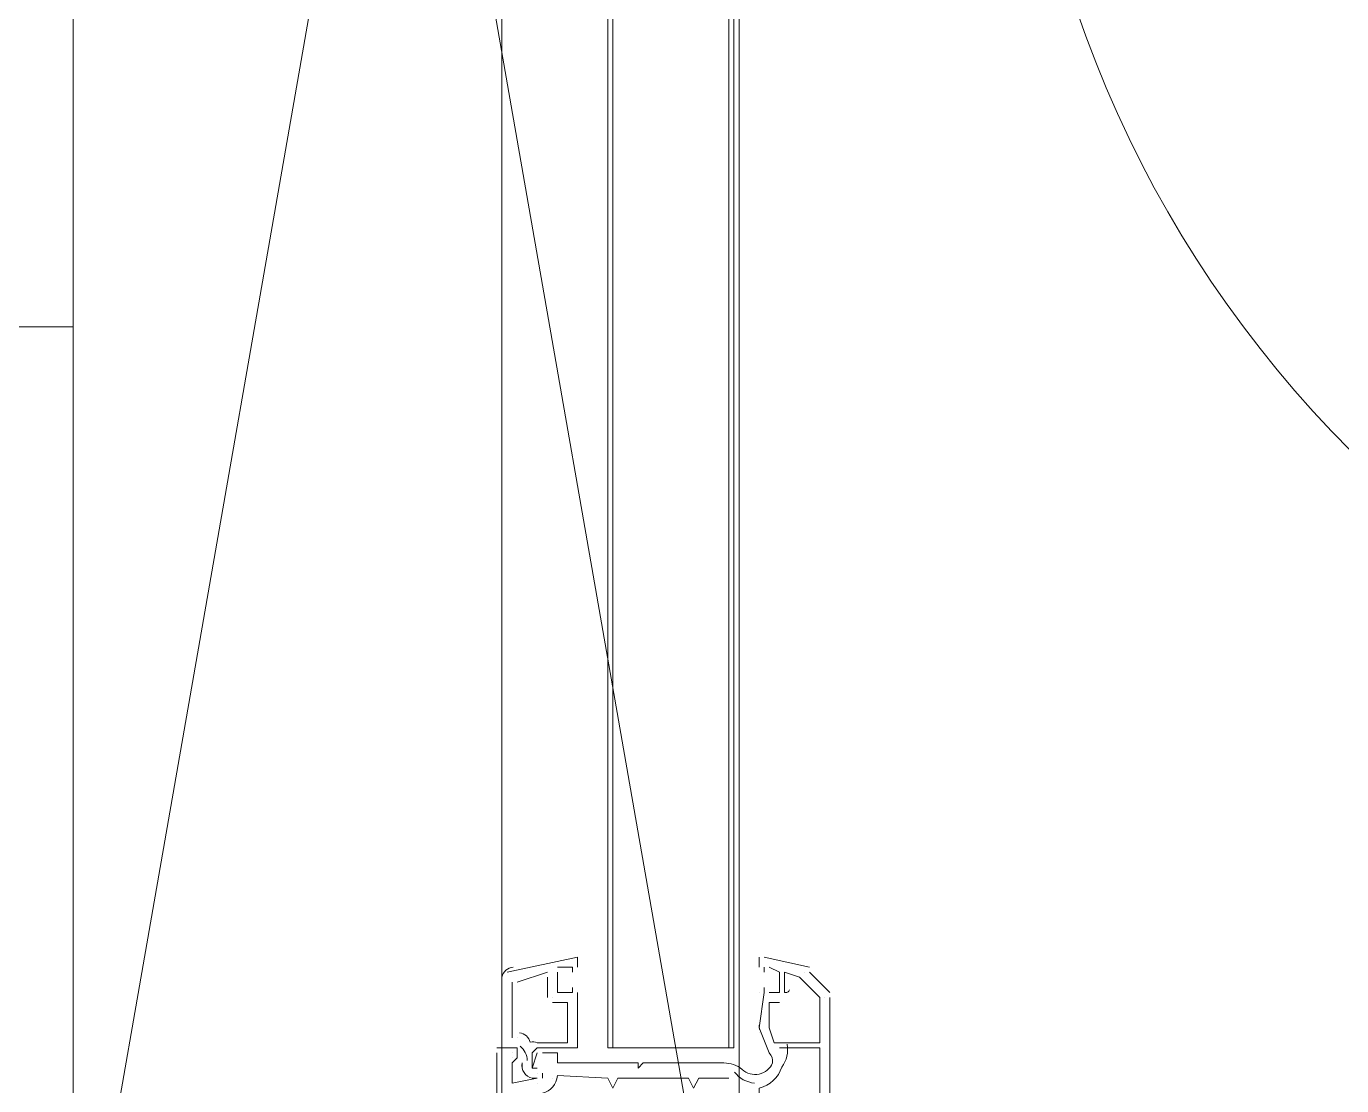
# Model space of a CAD drawing. Header units: millimetres. Extents: x 906 to 41302, y 848 to 28850.
# Drawn here: x 18264.4 to 18540.4, y 17839.8 to 18062.1 of the extents above; entities that cross this region are included whole.
import ezdxf

# ---------------------------------------------------------------- set-up
doc = ezdxf.new("R2010")
doc.units = ezdxf.units.MM
for name, color, linetype in [('PDF_A-WIN-IDEN', 7, 'Continuous'), ('PDF_X-단위세대$및$주동평면도$A-DOOR', 7, 'Continuous'), ('PDF_X-단위세대$및$주동평면도$A-FLOR-GRID', 7, 'Continuous'), ('PDF_X-단위세대$및$주동평면도$A-ST-AXIS-CEN', 7, 'Continuous')]:
    doc.layers.add(name, color=color, linetype=linetype)

msp = doc.modelspace()

# ---------------------------------------------------------------- linework, layer by layer
at = {"layer": 'PDF_A-WIN-IDEN', "lineweight": 13}
msp.add_circle((18711.88, 18142.49), 239.71, dxfattribs=at)
at = {"layer": 'PDF_X-단위세대$및$주동평면도$A-DOOR', "lineweight": 5}
for points in [[(18419.24, 18489.09), (18418.19, 18488.04), (18419.24, 18485.92), (18428.77, 18488.04), (18433, 18494.39), (18433, 18582.23), (18428.77, 18586.46), (18419.24, 18589.64, -0.400381), (19245.56, 17764.92)], [(18366.58, 17864.65, 0.364449), (18364.21, 17862.56), (18364.21, 17847.74), (18365.27, 17847.74), (18367.39, 17847.74), (18367.39, 17846.69), (18367.39, 17845.63), (18366.33, 17844.57), (18366.33, 17840.34), (18371.62, 17841.39), (18370.56, 17841.39, -0.41406), (18368.44, 17844.57), (18368.44, 17843.51)], [(18424.54, 17859.92, -0.414215), (18423.48, 17859.39), (18423.48, 17863.62), (18426.65, 17862.56), (18430.89, 17858.33), (18430.89, 17848.8), (18421.36, 17848.8), (18420.3, 17851.98), (18420.3, 17857.27), (18422.42, 17857.27)], [(18372.68, 17846.69), (18375.85, 17846.69), (18375.85, 17844.57), (18392.79, 17844.57), (18392.79, 17843.51), (18393.84, 17844.57), (18410.78, 17844.57, -0.174777), (18414.62, 17843.22, 0.515162), (18421.01, 17844.58, 0.217671), (18420.3, 17846.69), (18418.19, 17851.98), (18419.24, 17859.39), (18419.24, 17860.44)], [(18374.79, 17857.27), (18377.97, 17857.27), (18377.97, 17848.8), (18371.62, 17848.8, 0.217258), (18370.15, 17848.95, 0.290458), (18367.92, 17850.92)], [(18424.04, 17848.52, -0.217517), (18422.93, 17843.69, -0.260906), (18418.19, 17839.28), (18418.19, 17829.75), (18430.89, 17829.75), (18430.89, 17847.74), (18422.42, 17847.74)], [(18411.84, 17841.39), (18405.49, 17841.39), (18404.43, 17839.28), (18403.37, 17841.39), (18388.55, 17841.39), (18387.49, 17839.28), (18386.44, 17841.39), (18375.85, 17841.92, -0.326664), (18372.68, 17838.22), (18372.68, 17818.11), (18373.74, 17818.11), (18373.74, 17817.05), (18372.68, 17817.05), (18372.68, 17796.94), (18377.97, 17796.94), (18379.03, 17800.12), (18380.09, 17796.94), (18398.08, 17796.94)]]:
    msp.add_lwpolyline(points, format="xyb", dxfattribs=at)
for points in [[(18274.25, 17781.07), (18274.25, 18571.65), (18413.95, 17771.54), (18413.95, 18581.17)], [(18386.44, 17847.74), (18386.44, 18504.97), (18387.49, 18504.97), (18387.49, 17847.74)], [(18387.49, 18504.97), (18387.49, 17847.74), (18411.84, 17847.74), (18411.84, 18504.97)], [(18387.49, 17847.74), (18387.49, 18504.97), (18411.84, 18504.97), (18411.84, 17847.74)], [(18411.84, 17847.74), (18411.84, 18504.97), (18412.89, 18504.97), (18412.89, 17847.74)]]:
    msp.add_lwpolyline(points, close=True, dxfattribs=at)
for points in [[(18380.09, 17864.68), (18380.09, 17866.79), (18365.27, 17863.62)], [(18418.19, 17864.68), (18418.19, 17866.79)], [(18418.19, 17866.79), (18418.19, 17866.79)], [(18428.77, 17864.68), (18419.24, 17866.79)], [(18419.24, 17866.79), (18419.24, 17866.79)], [(18373.74, 17863.62), (18367.39, 17861.5)], [(18373.74, 17862.56), (18373.74, 17858.33)], [(18373.74, 17862.56), (18373.74, 17862.56)], [(18379.03, 17863.62), (18379.03, 17864.68), (18375.85, 17864.68)], [(18379.03, 17860.44), (18379.03, 17859.39), (18375.85, 17859.39), (18375.85, 17863.62)], [(18375.85, 17863.62), (18375.85, 17863.62)], [(18379.03, 17864.68), (18379.03, 17864.68)], [(18379.03, 17864.68), (18379.03, 17864.68)], [(18379.03, 17863.62), (18379.03, 17863.62)], [(18418.19, 17864.68), (18418.19, 17864.68)], [(18419.24, 17864.68), (18419.24, 17863.62)], [(18419.24, 17864.68), (18419.24, 17864.68)], [(18419.24, 17863.62), (18419.24, 17863.62)], [(18420.3, 17864.68), (18422.42, 17863.62), (18422.42, 17859.39), (18420.3, 17859.39)], [(18420.3, 17864.68), (18420.3, 17864.68)], [(18422.42, 17863.62), (18422.42, 17863.62)], [(18423.48, 17863.62), (18423.48, 17863.62)], [(18426.65, 17862.56), (18426.65, 17862.56)], [(18427.71, 17863.62), (18427.71, 17863.62)], [(18428.77, 17864.68), (18428.77, 17864.68)], [(18428.77, 17863.62), (18433, 17859.39)], [(18428.77, 17863.62), (18428.77, 17863.62)], [(18366.33, 17861.5), (18366.33, 17849.86)], [(18367.39, 17861.5), (18367.39, 17861.5)], [(18380.09, 17859.39), (18380.09, 17847.74), (18371.62, 17847.74), (18370.56, 17846.69), (18370.56, 17843.51), (18371.62, 17843.51), (18370.56, 17843.51), (18371.62, 17846.69)], [(18375.85, 17859.39), (18375.85, 17859.39)], [(18379.03, 17860.44), (18379.03, 17860.44)], [(18379.03, 17859.39), (18379.03, 17859.39)], [(18379.03, 17859.39), (18379.03, 17859.39)], [(18418.19, 17859.39), (18418.19, 17859.39)], [(18419.24, 17860.44), (18419.24, 17860.44)], [(18419.24, 17859.39), (18419.24, 17859.39)], [(18420.3, 17859.39), (18420.3, 17859.39)], [(18422.42, 17859.39), (18422.42, 17859.39)], [(18423.48, 17859.39), (18423.48, 17859.39)], [(18433, 17859.39), (18433, 17859.39)], [(18374.79, 17858.33), (18374.79, 17858.33)], [(18377.97, 17857.27), (18377.97, 17857.27)], [(18420.3, 17857.27), (18420.3, 17857.27)], [(18422.42, 17857.27), (18422.42, 17857.27)], [(18430.89, 17858.33), (18430.89, 17858.33)], [(18431.94, 17858.33), (18431.94, 17858.33)], [(18433, 17858.33), (18433, 17771.54)], [(18433, 17858.33), (18433, 17858.33)], [(18418.19, 17851.98), (18418.19, 17851.98)], [(18420.3, 17851.98), (18420.3, 17851.98)], [(18367.39, 17849.86), (18367.39, 17849.86)], [(18377.97, 17849.86), (18377.97, 17849.86)], [(18418.19, 17850.92), (18418.19, 17850.92)], [(18421.36, 17848.8), (18421.36, 17848.8)], [(18430.89, 17848.8), (18430.89, 17848.8)], [(18363.15, 17847.74), (18366.33, 17847.74)], [(18363.15, 17847.74), (18363.15, 17847.74)], [(18363.15, 17846.69), (18363.15, 17783.19), (18366.33, 17783.19)], [(18363.15, 17846.69), (18363.15, 17846.69)], [(18364.21, 17847.74), (18364.21, 17847.74)], [(18366.33, 17847.74), (18366.33, 17847.74)], [(18366.33, 17846.69), (18366.33, 17846.69)], [(18366.33, 17845.63), (18366.33, 17845.63)], [(18367.39, 17847.74), (18367.39, 17847.74)], [(18367.39, 17846.69), (18367.39, 17846.69)], [(18367.39, 17845.63), (18367.39, 17845.63)], [(18371.62, 17846.69), (18371.62, 17846.69)], [(18372.68, 17846.69), (18372.68, 17846.69)], [(18374.79, 17846.69), (18374.79, 17846.69)], [(18374.79, 17846.69), (18374.79, 17846.69)], [(18375.85, 17846.69), (18375.85, 17846.69)], [(18420.3, 17846.69), (18420.3, 17846.69)], [(18422.42, 17847.74), (18422.42, 17847.74)], [(18430.89, 17847.74), (18430.89, 17847.74)], [(18430.89, 17846.69), (18430.89, 17846.69)], [(18366.33, 17844.57), (18366.33, 17844.57)], [(18370.56, 17843.51), (18370.56, 17843.51)], [(18370.56, 17843.51), (18370.56, 17843.51)], [(18371.62, 17843.51), (18371.62, 17843.51)], [(18375.85, 17844.57), (18375.85, 17844.57)], [(18392.79, 17844.57), (18392.79, 17844.57)], [(18392.79, 17843.51), (18392.79, 17843.51)], [(18393.84, 17844.57), (18393.84, 17844.57)], [(18410.78, 17844.57), (18410.78, 17844.57)], [(18420.3, 17843.51), (18420.3, 17843.51)], [(18366.33, 17841.39), (18366.33, 17841.39)], [(18366.33, 17840.34), (18366.33, 17840.34)], [(18371.62, 17842.45), (18371.62, 17842.45)], [(18371.62, 17842.45), (18371.62, 17842.45)], [(18371.62, 17841.39), (18371.62, 17841.39)], [(18371.62, 17840.34), (18371.62, 17840.34)], [(18372.68, 17841.39), (18372.68, 17842.45)], [(18372.68, 17842.45), (18372.68, 17842.45)], [(18372.68, 17841.39), (18372.68, 17841.39)], [(18374.79, 17841.39), (18374.79, 17841.39)], [(18386.44, 17841.39), (18386.44, 17841.39)], [(18388.55, 17841.39), (18388.55, 17841.39)], [(18403.37, 17841.39), (18403.37, 17841.39)], [(18405.49, 17841.39), (18405.49, 17841.39)], [(18411.84, 17841.39), (18411.84, 17841.39)], [(18413.95, 17842.45), (18413.95, 17842.45)], [(18422.42, 17842.45), (18422.42, 17842.45)]]:
    msp.add_lwpolyline(points, dxfattribs=at)
for centre, radius, start, end in [((18422.95, 17852.51), 4.76, 179.9996, 190.6083), ((18365.8, 17845.1), 3.7, 359.9946, 53.5794), ((18417.66, 17846.16), 5.82, 216.7879, 265.446)]:
    msp.add_arc(centre, radius, start, end, dxfattribs=at)
at = {"layer": 'PDF_X-단위세대$및$주동평면도$A-FLOR-GRID', "lineweight": 5}
msp.add_lwpolyline([(16314.22, 17999.09), (18274.25, 17999.09)], dxfattribs=at)
at = {"layer": 'PDF_X-단위세대$및$주동평면도$A-ST-AXIS-CEN', "lineweight": 5}
msp.add_lwpolyline([(18364.21, 20051.2), (18364.21, 17051.88)], dxfattribs=at)

doc.saveas('drawing.dxf')
